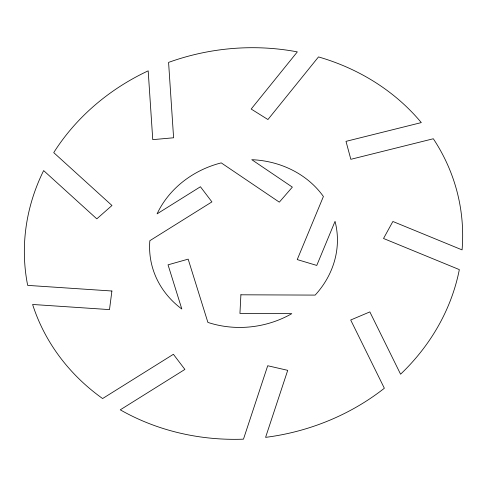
<?xml version="1.0" encoding="UTF-8"?>
<svg xmlns="http://www.w3.org/2000/svg" width="487" height="487" viewBox="0 0 487 487"><rect width="100%" height="100%" fill="white"/><g stroke="black" fill="none" stroke-linecap="round" stroke-linejoin="round"><path stroke-width="0.73" d="M240.895 294.799L239.939 313.451L291.804 313.658A94.228 83.581 -10 0 1 207.894 322.412L188.165 259.145L168.039 264.831L181.821 309.014A94.228 83.581 -10 0 1 149.844 240.694L211.918 201.892L200.431 186.752L157.082 213.854A94.228 83.581 -10 0 1 221.232 162.877L279.325 202.16L292.352 187.124L251.779 159.687A94.228 83.581 -10 0 1 323.405 196.498L297.234 259.583L316.769 265.427L335.044 221.372A94.228 83.581 -10 0 1 315.162 295.098L240.895 294.799M111.9 291.007L109.496 309.604L32.611 304.472A219.868 195.025 -10 0 0 102.605 398.549L173.402 354.293L184.89 369.426L120.265 409.829A219.868 195.025 -10 0 0 243.47 439.171L267.71 365.743L287.714 370.339L265.585 437.363A219.868 195.025 -10 0 0 384.353 388.249L350.695 320.008L369.852 311.905L400.576 374.199A219.868 195.025 -10 0 0 459.332 269.603L383.525 238.478L392.869 221.475L462.072 249.886A219.868 195.025 -10 0 0 433.32 138.752L350.835 159.31L346.001 141.358L421.298 122.596A219.868 195.025 -10 0 0 318.498 56.924L267.929 119.54L251.176 109.039L297.332 51.884A219.868 195.025 -10 0 0 168.581 62.403L173.597 137.778L152.76 139.647L148.182 70.84A219.868 195.025 -10 0 0 53.728 152.626L111.973 205.496L96.803 218.858L43.635 170.59A219.868 195.025 -10 0 0 27.674 285.382L111.9 291.007"/></g></svg>
